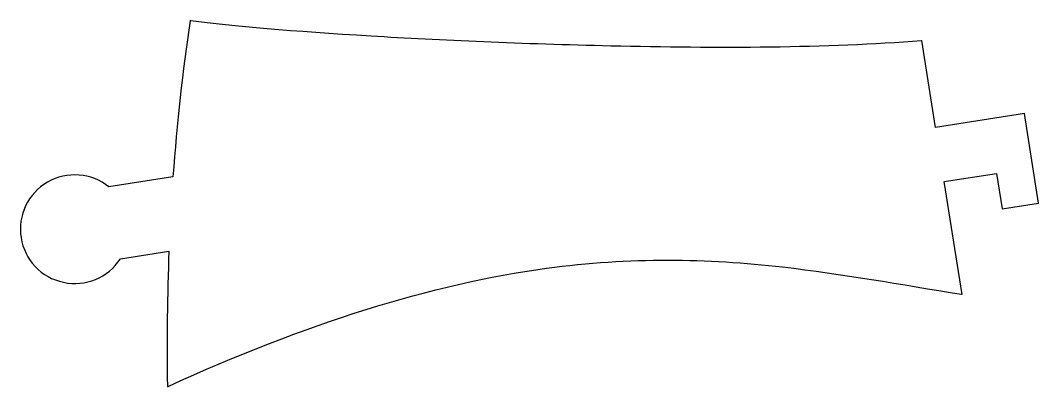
# Model space of a CAD drawing. Header units: millimetres. Extents: x -27.9 to 28.8, y -12.3 to 8.1.
import ezdxf

# ---------------------------------------------------------------- set-up
doc = ezdxf.new("R2010")
doc.units = ezdxf.units.MM
doc.layers.get('0').update_dxf_attribs({"linetype": 'CONTINUOUS'})

msp = doc.modelspace()

# ---------------------------------------------------------------- linework, layer by layer
for p, q in [((23.045, 2.14), (22.277, 6.99)), ((27.984, 2.922), (23.045, 2.14)), ((28.774, -2.066), (27.984, 2.922)), ((23.523, -0.872), (26.436, -0.411)), ((26.436, -0.411), (26.749, -2.386)), ((-19.364, -0.604), (-22.924, -1.168)), ((24.516, -7.147), (23.523, -0.872)), ((26.749, -2.386), (28.774, -2.066)), ((-22.29, -5.168), (-19.589, -4.74))]:
    msp.add_line(p, q)
msp.add_arc((-24.827, -3.519), 3.025, 51.0224, -33.0224)
for points, knots in [([(-18.407, 8.111), (-18.409, 8.102), (-18.41, 8.094), (-18.411, 8.086), (-18.831, 5.293), (-19.15, 2.398), (-19.364, -0.604)], [0.66312989, 0.66312989, 0.66312989, 0.66312989, 0.66332278, 0.66332278, 0.66332278, 0.72981379, 0.72981379, 0.72981379, 0.72981379]), ([(-18.407, 8.111), (-18.399, 8.11), (-18.391, 8.108), (-18.383, 8.107), (-16.063, 7.799), (-12.696, 7.506), (-8.35, 7.246), (-4.525, 7.016), (0.083, 6.809), (4.984, 6.699), (10.827, 6.567), (17.013, 6.566), (22.254, 6.988), (22.262, 6.989), (22.27, 6.99), (22.277, 6.99)], [-0.0005487, -0.0005487, -0.0005487, -0.0005487, 0, 0, 0, 0.1568681, 0.1568681, 0.1568681, 0.2949406, 0.2949406, 0.2949406, 0.4595293, 0.4595293, 0.4595293, 0.4597708, 0.4597708, 0.4597708, 0.4597708]), ([(-19.589, -4.74), (-19.682, -7.177), (-19.71, -9.68), (-19.673, -12.249), (-19.673, -12.261), (-19.672, -12.274), (-19.672, -12.287)], [0.75986842, 0.75986842, 0.75986842, 0.75986842, 0.81215398, 0.81215398, 0.81215398, 0.81241409, 0.81241409, 0.81241409, 0.81241409]), ([(-19.672, -12.287), (-19.661, -12.282), (-19.649, -12.276), (-19.637, -12.271), (-11.963, -8.755), (-4.956, -6.565), (1.412, -5.694), (6.061, -5.058), (10.36, -5.143), (14.538, -5.621), (17.85, -5.999), (21.101, -6.603), (24.482, -7.141), (24.494, -7.143), (24.505, -7.145), (24.516, -7.147)], [-0.0003648, -0.0003648, -0.0003648, -0.0003648, 0, 0, 0, 0.2409981, 0.2409981, 0.2409981, 0.4169565, 0.4169565, 0.4169565, 0.5564408, 0.5564408, 0.5564408, 0.5569084, 0.5569084, 0.5569084, 0.5569084])]:
    msp.add_open_spline(points, degree=3, knots=knots)

doc.saveas('drawing.dxf')
